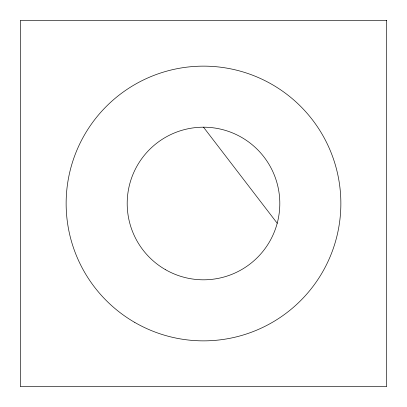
<?xml version="1.0" encoding="UTF-8"?>
<svg xmlns="http://www.w3.org/2000/svg" width="407" height="407" viewBox="0 0 407 407"><rect width="100%" height="100%" fill="white"/><g stroke="black" fill="none" stroke-linecap="round" stroke-linejoin="round"><path stroke-width="0.61" d="M203.5 127.188L277.213 223.25M386.65 20.35L20.35 20.35L20.35 386.65L386.65 386.65L386.65 20.35M134.819 322.461A137.363 137.363 0 0 0 340.863 203.5A137.363 137.363 0 0 0 134.819 84.539A137.363 137.363 0 0 0 134.819 322.461M165.344 269.587A76.312 76.312 0 0 0 279.812 203.5A76.312 76.312 0 0 0 165.344 137.413A76.312 76.312 0 0 0 165.344 269.587"/></g></svg>
